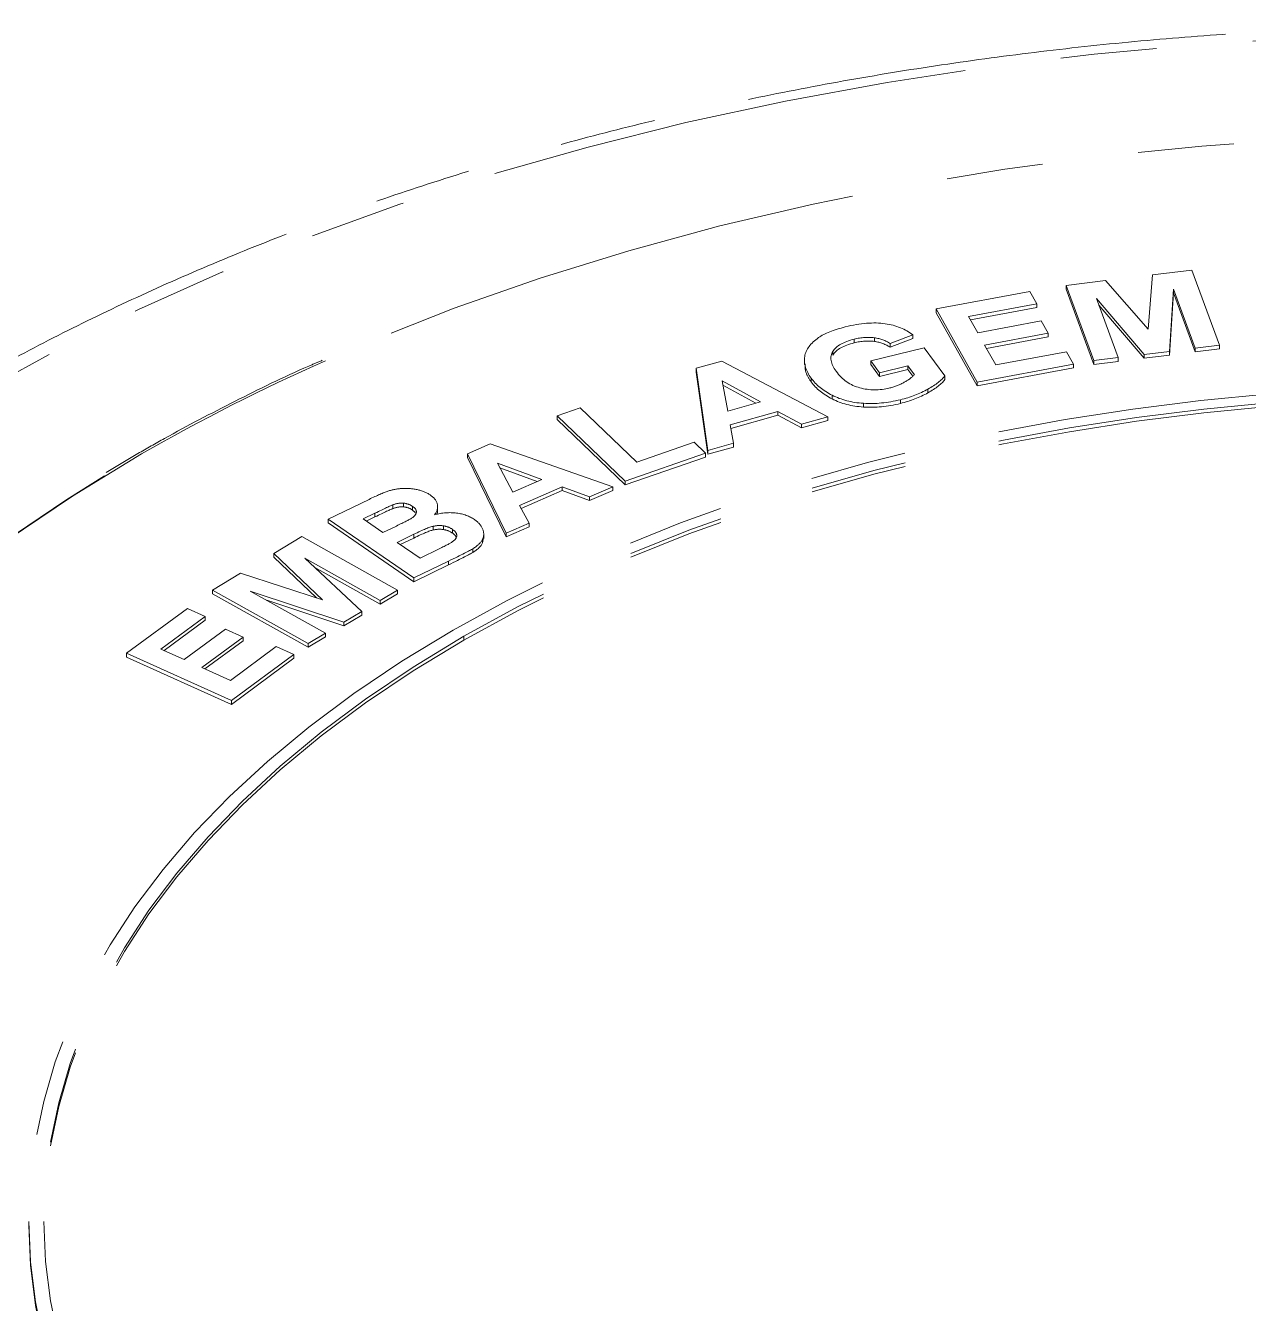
# Model space of a CAD drawing. Header units: millimetres. Extents: x 5 to 415, y 5 to 292.
# Drawn here: x 31.06 to 47.18, y 39.81 to 56.65 of the extents above; entities that cross this region are included whole.
import ezdxf

# ---------------------------------------------------------------- set-up
doc = ezdxf.new("R2010")
doc.units = ezdxf.units.MM
doc.linetypes.add('PHANTOM', pattern=[12.7, 6.35, -1.27, 1.27, -1.27, 1.27, -1.27])

msp = doc.modelspace()

# ---------------------------------------------------------------- linework, layer by layer
at = {"color": 7, "linetype": 'PHANTOM', "lineweight": 0}
for p, q in [((46.43292, 53.42608), (45.91307, 53.36229)), ((46.7977, 52.43533), (46.43292, 53.42608)), ((45.29411, 53.28634), (44.77546, 53.22269)), ((44.77546, 53.22269), (45.14025, 52.23195)), ((44.77546, 53.22269), (44.77546, 53.1737)), ((45.85424, 52.64867), (45.29411, 53.28634)), ((45.91307, 53.36229), (45.85424, 52.64867)), ((44.29774, 53.14513), (43.06072, 52.9131)), ((44.38951, 52.98209), (44.29774, 53.14513)), ((44.77546, 53.1737), (45.14025, 52.18296)), ((45.17475, 53.05133), (45.80156, 52.3131)), ((45.46191, 52.27142), (45.17475, 53.05133)), ((46.1352, 52.35403), (46.18889, 53.17577)), ((46.1352, 52.30504), (46.18889, 53.12677)), ((46.18889, 53.17577), (46.47606, 52.39587)), ((46.18889, 53.17577), (46.18889, 53.12677)), ((46.18889, 53.12677), (46.47606, 52.34688)), ((43.06072, 52.9131), (43.6029, 51.94981)), ((43.06072, 52.9131), (43.06072, 52.86411)), ((43.48934, 52.81324), (44.38951, 52.98209)), ((43.51428, 52.76893), (44.38951, 52.9331)), ((44.38951, 52.98209), (44.38951, 52.9331)), ((45.2066, 52.96482), (45.80156, 52.26411)), ((43.06072, 52.86411), (43.6029, 51.90081)), ((43.60952, 52.59972), (43.48934, 52.81324)), ((44.44714, 52.75683), (43.60952, 52.59972)), ((44.53843, 52.59467), (44.44714, 52.75683)), ((42.24703, 52.53377), (42.24703, 52.48477)), ((42.45545, 52.45674), (42.75352, 52.57103)), ((42.75352, 52.57103), (42.75352, 52.52204)), ((43.70079, 52.43756), (44.53843, 52.59467)), ((43.72573, 52.39325), (44.53843, 52.54568)), ((44.53843, 52.59467), (44.53843, 52.54568)), ((41.9828, 52.5159), (41.9828, 52.46691)), ((42.90258, 52.4021), (42.19979, 52.22988)), ((42.45545, 52.40775), (42.75352, 52.52204)), ((42.45545, 52.45674), (42.45545, 52.40775)), ((43.17569, 52.03066), (42.90258, 52.4021)), ((43.84836, 52.17537), (43.70079, 52.43756)), ((46.47606, 52.39587), (46.7977, 52.43533)), ((46.47606, 52.39587), (46.47606, 52.34688)), ((46.47606, 52.34688), (46.7977, 52.38634)), ((46.7977, 52.43533), (46.7977, 52.38634)), ((40.23532, 52.22562), (39.89862, 52.13082)), ((41.63597, 51.49307), (40.23532, 52.22562)), ((41.326, 52.24425), (41.326, 52.18301)), ((41.70034, 52.35446), (41.70034, 52.30547)), ((42.19979, 52.22988), (42.31534, 52.07271)), ((42.19979, 52.22988), (42.19979, 52.18088)), ((44.78039, 52.3502), (43.84836, 52.17537)), ((44.87179, 52.18781), (44.78039, 52.3502)), ((45.14025, 52.23195), (45.46191, 52.27142)), ((45.14025, 52.23195), (45.14025, 52.18296)), ((45.14025, 52.18296), (45.46191, 52.22243)), ((45.46191, 52.27142), (45.46191, 52.22243)), ((45.80156, 52.3131), (46.1352, 52.35403)), ((45.80156, 52.3131), (45.80156, 52.26411)), ((45.80156, 52.26411), (46.1352, 52.30504)), ((46.1352, 52.35403), (46.1352, 52.30504)), ((39.89862, 52.13082), (40.05349, 51.0475)), ((39.89862, 52.13082), (39.89862, 52.08183)), ((39.89862, 52.08183), (40.05349, 50.99851)), ((42.19979, 52.18088), (42.31534, 52.02372)), ((42.31534, 52.07271), (42.68874, 52.1642)), ((42.31534, 52.02372), (42.68874, 52.11521)), ((42.31534, 52.07271), (42.31534, 52.02372)), ((42.68874, 52.1642), (42.77572, 52.0459)), ((42.68874, 52.1642), (42.68874, 52.11521)), ((42.68874, 52.11521), (42.75348, 52.02716)), ((43.17569, 52.03066), (43.17569, 51.98167)), ((43.6029, 51.94981), (44.87179, 52.18781)), ((43.6029, 51.90081), (44.87179, 52.13881)), ((44.87179, 52.18781), (44.87179, 52.13881)), ((40.24254, 51.96476), (40.31502, 51.56693)), ((40.74535, 51.68809), (40.24254, 51.96476)), ((40.68645, 51.67151), (40.25246, 51.9103)), ((41.41457, 52.00134), (41.41457, 51.95235)), ((43.6029, 51.94981), (43.6029, 51.90081)), ((41.69193, 51.77622), (41.69193, 51.72723)), ((42.59104, 51.71704), (42.59104, 51.66805)), ((42.95284, 51.85693), (42.95284, 51.80794)), ((38.37254, 51.61039), (38.06897, 51.50509)), ((39.11649, 50.89562), (38.37254, 51.61039)), ((40.31502, 51.56693), (40.74535, 51.68809)), ((40.34647, 51.38608), (40.9769, 51.56358)), ((40.9769, 51.56358), (41.28936, 51.39548)), ((40.9769, 51.56358), (40.9769, 51.51459)), ((42.10423, 51.66999), (42.10423, 51.621)), ((38.06897, 51.50509), (38.96525, 50.64397)), ((38.06897, 51.50509), (38.06897, 51.4561)), ((38.06897, 51.4561), (38.96525, 50.59498)), ((40.39127, 51.14261), (40.34647, 51.38608)), ((40.35504, 51.3395), (40.9769, 51.51459)), ((40.9769, 51.51459), (41.28936, 51.34649)), ((41.28936, 51.39548), (41.63597, 51.49307)), ((41.28936, 51.34649), (41.63597, 51.44407)), ((41.28936, 51.39548), (41.28936, 51.34649)), ((41.63597, 51.49307), (41.63597, 51.44407)), ((37.18563, 51.13643), (36.88649, 51.00628)), ((38.80269, 50.57161), (37.18563, 51.13643)), ((39.87144, 51.15748), (39.11649, 50.89562)), ((40.02378, 51.01113), (39.87144, 51.15748)), ((40.05349, 51.0475), (40.39127, 51.14261)), ((40.05349, 50.99851), (40.39127, 51.09362)), ((40.05349, 51.0475), (40.05349, 50.99851)), ((40.39127, 51.14261), (40.39127, 51.09362)), ((32.54101, 51.00772), (32.12361, 50.76028)), ((36.88649, 51.00628), (37.39656, 49.95993)), ((36.88649, 51.00628), (36.88649, 50.95729)), ((36.88649, 50.95729), (37.39656, 49.91093)), ((37.27896, 50.88114), (37.4816, 50.49862)), ((37.86398, 50.66495), (37.27896, 50.88114)), ((38.96525, 50.64397), (40.02378, 51.01113)), ((38.96525, 50.59498), (40.02378, 50.96214)), ((40.02378, 51.01113), (40.02378, 50.96214)), ((37.80308, 50.63846), (37.31123, 50.82023)), ((37.4816, 50.49862), (37.86398, 50.66495)), ((37.57227, 50.32455), (38.13242, 50.56824)), ((37.59342, 50.28476), (38.13242, 50.51925)), ((38.13242, 50.56824), (38.49472, 50.43765)), ((38.13242, 50.56824), (38.13242, 50.51925)), ((38.13242, 50.51925), (38.49472, 50.38865)), ((38.49472, 50.43765), (38.80269, 50.57161)), ((38.49472, 50.38865), (38.80269, 50.52262)), ((38.80269, 50.57161), (38.80269, 50.52262)), ((38.96525, 50.64397), (38.96525, 50.59498)), ((35.58784, 50.40448), (35.05054, 50.14421)), ((36.04329, 50.35419), (36.04329, 50.3052)), ((38.49472, 50.43765), (38.49472, 50.38865)), ((35.66577, 50.22211), (35.50992, 50.14662)), ((35.66577, 50.22211), (35.66577, 50.17312)), ((35.90157, 50.33172), (35.90157, 50.28273)), ((36.16248, 50.31218), (36.16248, 50.26319)), ((36.19461, 50.23315), (36.16248, 50.26319)), ((36.49235, 50.25212), (36.49235, 50.31336)), ((37.6967, 50.09049), (37.57227, 50.32455)), ((35.05054, 50.14421), (36.17835, 49.3683)), ((35.05054, 50.14421), (35.05054, 50.09522)), ((35.05054, 50.09522), (36.17835, 49.31931)), ((35.50992, 50.14662), (35.77067, 49.96722)), ((35.66577, 50.17312), (35.55171, 50.11787)), ((35.77067, 49.96722), (35.94842, 50.05333)), ((36.43414, 50.04971), (36.43414, 50.00072)), ((36.57066, 50.0552), (36.57066, 50.00621)), ((36.68621, 50.0102), (36.68621, 49.96121)), ((37.39656, 49.95993), (37.6967, 50.09049)), ((37.39656, 49.91093), (37.6967, 50.0415)), ((37.6967, 50.09049), (37.6967, 50.0415)), ((34.70216, 49.91366), (34.33298, 49.69296)), ((35.96428, 49.21006), (34.70216, 49.91366)), ((36.17746, 49.94417), (35.95841, 49.83806)), ((36.17746, 49.89518), (36.0002, 49.80931)), ((36.17746, 49.94417), (36.17746, 49.89518)), ((37.08411, 49.8298), (37.09756, 49.89704)), ((37.08411, 49.87879), (37.08411, 49.8298)), ((37.09933, 49.8908), (37.09933, 49.95204)), ((37.39656, 49.95993), (37.39656, 49.91093)), ((34.33298, 49.69296), (34.97546, 49.08235)), ((34.33298, 49.69296), (34.33298, 49.64397)), ((35.95841, 49.83806), (36.25985, 49.63067)), ((36.25985, 49.63067), (36.51083, 49.75224)), ((36.95556, 49.75372), (36.95556, 49.70473)), ((34.33298, 49.64397), (34.89756, 49.10739)), ((34.74231, 49.62737), (35.73584, 49.07349)), ((35.49378, 48.92879), (34.74231, 49.62737)), ((34.87397, 49.50498), (35.73584, 49.0245)), ((36.17835, 49.3683), (36.63584, 49.58992)), ((36.17835, 49.31931), (36.63584, 49.54093)), ((36.63584, 49.58992), (36.63584, 49.54093)), ((33.89342, 49.43019), (33.52508, 49.21)), ((34.97546, 49.08235), (33.89342, 49.43019)), ((36.17835, 49.3683), (36.17835, 49.31931)), ((33.52508, 49.21), (34.78718, 48.5064)), ((33.52508, 49.21), (33.52508, 49.16101)), ((34.0221, 49.19682), (35.25685, 48.78715)), ((35.01562, 48.64295), (34.0221, 49.19682)), ((35.73584, 49.07349), (35.96428, 49.21006)), ((35.96428, 49.21006), (35.96428, 49.16106)), ((33.52508, 49.16101), (34.78718, 48.45741)), ((34.23917, 49.07581), (35.25685, 48.73816)), ((35.73584, 49.0245), (35.96428, 49.16106)), ((35.73584, 49.07349), (35.73584, 49.0245)), ((33.19462, 48.96739), (32.39385, 48.37569)), ((32.84594, 48.43127), (33.42866, 48.86183)), ((33.42866, 48.86183), (33.19462, 48.96739)), ((33.42866, 48.86183), (33.42866, 48.81284)), ((35.25685, 48.78715), (35.49378, 48.92879)), ((35.25685, 48.73816), (35.49378, 48.8798)), ((35.49378, 48.92879), (35.49378, 48.8798)), ((32.88711, 48.4127), (33.42866, 48.81284)), ((33.69463, 48.69369), (33.1524, 48.29305)), ((33.92737, 48.58873), (33.69463, 48.69369)), ((35.25685, 48.78715), (35.25685, 48.73816)), ((33.38513, 48.18807), (33.92737, 48.58873)), ((33.42631, 48.1695), (33.92737, 48.53974)), ((33.92737, 48.58873), (33.92737, 48.53974)), ((34.78718, 48.5064), (35.01562, 48.64295)), ((34.78718, 48.45741), (35.01562, 48.59395)), ((34.78718, 48.5064), (34.78718, 48.45741)), ((35.01562, 48.64295), (35.01562, 48.59395)), ((36.83826, 48.59987), (36.83826, 48.55088)), ((32.39385, 48.37569), (32.39385, 48.3267)), ((32.39385, 48.37569), (33.77645, 47.75211)), ((32.39385, 48.3267), (33.77645, 47.70311)), ((33.1524, 48.29305), (32.84594, 48.43127)), ((34.3648, 48.46415), (33.76144, 48.01834)), ((33.77645, 47.75211), (34.59785, 48.35904)), ((34.59785, 48.35904), (34.3648, 48.46415)), ((34.59785, 48.35904), (34.59785, 48.31005)), ((33.76144, 48.01834), (33.38513, 48.18807)), ((33.77645, 47.70311), (34.59785, 48.31005)), ((33.77645, 47.75211), (33.77645, 47.70311)), ((31.1045, 40.88748), (31.1045, 40.83848))]:
    msp.add_line(p, q, dxfattribs=at)
at = {"color": 7, "linetype": 'PHANTOM', "lineweight": 0, "flags": 128}
for points in [[(30.46969, 51.81911), (29.50337, 51.2325), (28.58933, 50.6186), (27.72988, 49.97896), (26.92718, 49.3152), (26.18327, 48.629), (25.50002, 47.92209), (24.87915, 47.19625), (24.32225, 46.45332), (23.83071, 45.69518), (23.40578, 44.92374), (23.04852, 44.14094), (22.75985, 43.34877), (22.54049, 42.54923), (22.39099, 41.74434), (22.31174, 40.93613), (22.30293, 40.12663), (22.36458, 39.31791), (22.49654, 38.512), (22.69848, 37.71093), (22.96989, 36.91673), (23.31008, 36.1314), (23.71819, 35.35694), (24.19319, 34.59529), (24.73387, 33.84838), (25.33889, 33.11809), (26.0067, 32.40628), (26.73562, 31.71474), (27.5238, 31.04521), (28.36927, 30.39939), (29.26987, 29.77891), (30.22334, 29.18533), (31.22727, 28.62016), (32.27912, 28.08483), (33.37623, 27.58068), (34.51584, 27.10898), (35.69507, 26.67094), (36.91092, 26.26766), (38.16035, 25.90015), (39.44018, 25.56934), (40.74718, 25.27608), (42.07806, 25.0211), (43.42945, 24.80504), (44.79794, 24.62845), (46.18007, 24.49178), (47.57235, 24.39537), (48.97126, 24.33946), (50.37327, 24.3242), (51.77484, 24.34963), (53.17242, 24.41568), (54.56249, 24.52218), (55.94154, 24.66887), (57.30607, 24.85537), (58.65265, 25.08122), (59.97788, 25.34584), (61.2784, 25.64856), (62.55092, 25.98862), (63.79225, 26.36516), (64.99923, 26.77724), (66.16883, 27.2238), (67.29808, 27.70372), (68.38413, 28.21579), (69.42424, 28.75871), (70.41579, 29.33112), (71.35627, 29.93157), (72.24329, 30.55853), (73.07463, 31.21043), (73.84818, 31.88563), (74.56199, 32.5824), (75.21425, 33.29901), (75.80332, 34.03362), (76.32771, 34.78439), (76.78609, 35.54943), (77.17731, 36.32679), (77.50038, 37.11452), (77.75447, 37.91063), (77.93896, 38.7131), (78.05337, 39.51991), (78.09742, 40.32902), (78.07099, 41.13838), (77.97415, 41.94595), (77.80714, 42.7497), (77.57039, 43.54759), (77.2645, 44.3376), (76.89024, 45.11774), (76.44854, 45.88604), (75.94054, 46.64056), (75.36751, 47.37939), (74.73089, 48.10066), (74.03231, 48.80256), (73.27352, 49.48331), (72.45643, 50.14119), (71.58312, 50.77455), (70.65579, 51.38177), (69.67678, 51.96132), (68.64857, 52.51175), (67.57375, 53.03166), (66.45503, 53.51973), (65.29525, 53.97474), (64.09733, 54.39554), (62.8643, 54.78106), (61.59928, 55.13032), (60.30545, 55.44246), (58.98609, 55.71667), (57.64453, 55.95226), (56.28417, 56.14865), (54.90842, 56.30533), (53.52078, 56.42191), (52.12474, 56.49809), (50.72384, 56.53368), (49.32161, 56.52859), (47.92159, 56.48284), (46.52732, 56.39654), (45.14233, 56.2699), (43.7701, 56.10326), (42.41412, 55.89702), (41.07779, 55.65171), (39.76451, 55.36795), (38.47758, 55.04645), (37.22025, 54.68804), (35.99571, 54.29361), (34.80705, 53.86415), (33.65726, 53.40077), (32.54926, 52.90461), (31.48584, 52.37695), (30.46969, 51.81911)], [(66.75555, 51.57443), (66.34401, 51.78133), (65.31226, 52.2619), (64.23768, 52.71009), (63.12329, 53.12463), (61.97227, 53.50434), (60.78788, 53.84815), (59.57346, 54.15508), (58.33247, 54.42426), (57.06842, 54.65493), (55.7849, 54.84644), (54.48553, 54.99824), (53.17402, 55.10991), (51.85407, 55.18112), (50.52942, 55.21167), (49.20384, 55.20149), (47.88107, 55.15059), (46.56487, 55.05912), (45.25897, 54.92734), (43.96707, 54.75562), (42.69283, 54.54445), (41.43987, 54.29444), (40.21173, 54.00628), (39.0119, 53.68079), (37.84378, 53.3189), (36.71067, 52.92164), (35.6158, 52.49012), (35.01266, 52.23047)], [(32.10206, 50.71463), (31.60451, 50.40433), (30.74143, 49.81938), (29.93349, 49.20874), (29.183, 48.57415), (28.49208, 47.9174), (27.86269, 47.24034), (27.29661, 46.54491), (26.79544, 45.83308), (26.36061, 45.10685), (25.99335, 44.3683), (25.6947, 43.6195), (25.46551, 42.86259), (25.30643, 42.09972), (25.2179, 41.33303), (25.20018, 40.56472), (25.25333, 39.79694), (25.37717, 39.03189), (25.57138, 38.27173), (25.83539, 37.51861), (26.16847, 36.77468), (26.56965, 36.04202), (27.03782, 35.32274), (27.57163, 34.61886), (28.16958, 33.93237), (28.82997, 33.26523), (29.55093, 32.61933), (30.33042, 31.99649), (31.16622, 31.39849), (32.05598, 30.82701), (32.99715, 30.28368), (33.98709, 29.77004), (35.02297, 29.28754), (36.10188, 28.83755), (37.22074, 28.42135), (38.37638, 28.04011), (39.56553, 27.69492), (40.78483, 27.38676), (42.0308, 27.11649), (43.29993, 26.88489), (44.58861, 26.69262), (45.89318, 26.5402), (47.20997, 26.42809), (48.53522, 26.35659), (49.86518, 26.32592), (51.19609, 26.33614), (52.52417, 26.38725), (53.84566, 26.47909), (55.1568, 26.6114), (56.45389, 26.7838), (57.73324, 26.99582), (58.99124, 27.24684), (60.22431, 27.53615), (61.42896, 27.86295), (62.60178, 28.22629), (63.73943, 28.62515), (64.8387, 29.0584), (65.89647, 29.52481), (66.90974, 30.02305), (67.87564, 30.55173), (68.79143, 31.10933), (69.65451, 31.69428), (70.46244, 32.30492), (71.21294, 32.93951), (71.90386, 33.59626), (72.53325, 34.27332), (73.09933, 34.96875), (73.6005, 35.68058), (74.03533, 36.40681), (74.40259, 37.14536), (74.70123, 37.89416), (74.93043, 38.65107), (75.08951, 39.41394), (75.17804, 40.18063), (75.19575, 40.94894), (75.14261, 41.71672), (75.01876, 42.48177), (74.82456, 43.24193), (74.56054, 43.99505), (74.22747, 44.73899), (73.82629, 45.47164), (73.35812, 46.19092), (72.82431, 46.8948), (72.22636, 47.58129), (71.56597, 48.24843), (70.84501, 48.89433), (70.06552, 49.51717), (69.22971, 50.11517), (69.0316, 50.2478)]]:
    msp.add_lwpolyline(points, dxfattribs=at)
at = {"color": 8, "linetype": 'PHANTOM', "lineweight": 0, "flags": 128}
msp.add_lwpolyline([(32.59101, 51.00277), (31.67888, 50.44739), (30.81925, 49.86479), (30.01455, 49.25659), (29.26706, 48.62453), (28.5789, 47.97041), (27.95203, 47.29606), (27.38821, 46.60342), (26.88905, 45.89443), (26.45596, 45.17111), (26.09017, 44.4355), (25.79272, 43.68971), (25.56444, 42.93583), (25.40599, 42.176), (25.31782, 41.41238), (25.30018, 40.64714), (25.3531, 39.88244), (25.47646, 39.12045), (25.66989, 38.36333), (25.93284, 37.61322), (26.26458, 36.87226), (26.66417, 36.14254), (27.13046, 35.42613), (27.66213, 34.72506), (28.25769, 34.04132), (28.603, 33.68227)], dxfattribs=at)
at = {"color": 8, "linetype": 'PHANTOM', "lineweight": 0}
msp.add_arc((45.52118, 28.50018), 25.95295, 113.885283, 119.882034, dxfattribs=at)
at = {"color": 7, "linetype": 'PHANTOM', "lineweight": 0}
for points, knots in [([(78.59791, 41.29013), (78.57955, 41.43327), (78.52747, 41.83931), (78.37264, 42.50375), (78.13914, 43.28171), (77.84052, 44.05209), (77.48117, 44.81354), (77.06065, 45.56433), (76.58003, 46.30275), (76.04022, 47.02708), (75.4424, 47.73557), (74.78793, 48.42652), (74.07833, 49.09827), (73.31531, 49.74925), (72.50068, 50.37794), (71.63638, 50.98294), (70.72445, 51.5629), (69.76703, 52.11656), (68.76634, 52.64274), (67.72469, 53.14034), (66.64443, 53.60833), (65.52797, 54.04575), (64.37782, 54.45171), (63.19653, 54.82537), (61.98671, 55.16599), (60.75102, 55.47285), (59.49219, 55.74534), (58.21299, 55.9829), (56.91623, 56.18505), (55.60474, 56.35137), (54.28141, 56.48153), (52.94914, 56.57525), (51.61084, 56.63234), (50.26946, 56.6527), (48.92793, 56.63626), (47.58919, 56.58308), (46.25618, 56.49326), (44.93182, 56.36698), (43.61902, 56.20452), (42.32065, 56.00619), (41.03955, 55.77241), (39.77853, 55.50365), (38.54035, 55.20047), (37.32774, 54.86347), (36.14335, 54.49334), (34.98978, 54.09083), (33.86963, 53.65673), (32.78516, 53.19202), (31.73959, 52.69716), (30.87054, 52.24667), (30.35913, 51.95634), (30.16971, 51.84881)], [0, 0, 0, 0, 0.01111268, 0.03152273, 0.051964, 0.07244816, 0.09298279, 0.11357118, 0.13421268, 0.15490348, 0.17563762, 0.19640797, 0.2172071, 0.23802792, 0.25886408, 0.27971019, 0.30056186, 0.32141555, 0.34226807, 0.36311776, 0.38396353, 0.40480468, 0.42564089, 0.44647209, 0.46729837, 0.48811999, 0.5089373, 0.52975073, 0.55056075, 0.57136788, 0.59217264, 0.61297559, 0.63377729, 0.6545783, 0.67537919, 0.69618044, 0.71698254, 0.73778605, 0.75859154, 0.7793996, 0.80021079, 0.82102565, 0.84184474, 0.86266856, 0.88349756, 0.90433214, 0.9251726, 0.9460191, 0.96687162, 0.98772987, 1, 1, 1, 1]), ([(34.97104, 52.23639), (34.91144, 52.21097), (34.51449, 52.04164), (33.81781, 51.69995), (33.07318, 51.31148), (32.65787, 51.07442), (32.54101, 51.00772)], [0, 0, 0, 0, 0.06880229, 0.45816108, 0.84754186, 1, 1, 1, 1]), ([(41.33454, 52.18942), (41.33466, 52.15233), (41.33493, 52.07052), (41.38642, 51.99411), (41.41457, 51.95235)], [0, 0, 0, 0, 0.45335309, 1, 1, 1, 1]), ([(36.47837, 50.20752), (36.48263, 50.21425), (36.49296, 50.23058), (36.49048, 50.24801), (36.48902, 50.25825)], [0, 0, 0, 0, 0.41214885, 1, 1, 1, 1]), ([(36.73564, 49.8999), (36.73361, 49.90832), (36.72809, 49.93133), (36.70246, 49.94962), (36.68621, 49.96121)], [0, 0, 0, 0, 0.3660483, 1, 1, 1, 1])]:
    msp.add_open_spline(points, degree=3, knots=knots, dxfattribs=at)
for points in [[(42.38768, 52.71912), (42.23962, 52.73998), (42.06495, 52.72588), (41.86452, 52.67675)], [(42.75352, 52.57103), (42.65812, 52.64885), (42.53623, 52.69813), (42.38768, 52.71912)], [(41.51212, 52.53558), (41.40553, 52.46206), (41.34512, 52.37885), (41.32982, 52.28621)], [(41.86452, 52.67675), (41.71035, 52.63898), (41.59271, 52.59196), (41.51212, 52.53558)], [(41.9828, 52.5159), (42.07682, 52.53894), (42.16477, 52.54486), (42.24703, 52.53377)], [(42.24703, 52.53377), (42.3293, 52.52267), (42.39884, 52.49693), (42.45545, 52.45674)], [(41.70034, 52.35446), (41.74625, 52.4272), (41.84028, 52.48098), (41.9828, 52.5159)], [(41.70034, 52.30547), (41.74625, 52.37821), (41.84028, 52.43199), (41.9828, 52.46691)], [(41.9828, 52.46691), (42.07682, 52.48995), (42.16477, 52.49587), (42.24703, 52.48477)], [(42.24703, 52.48477), (42.3293, 52.47368), (42.39884, 52.44794), (42.45545, 52.40775)], [(41.32982, 52.28621), (41.31503, 52.19343), (41.34321, 52.09838), (41.41457, 52.00134)], [(41.74516, 52.09131), (41.66964, 52.19399), (41.65458, 52.28151), (41.70034, 52.35446)], [(42.05609, 51.87365), (41.93002, 51.90809), (41.82639, 51.98081), (41.74516, 52.09131)], [(42.77572, 52.0459), (42.74257, 52.0119), (42.69745, 51.97855), (42.64034, 51.94637)], [(42.95284, 51.85693), (43.06118, 51.91781), (43.13533, 51.97569), (43.17569, 52.03066)], [(50.19797, 51.9099), (45.31152, 51.9099), (40.42505, 50.83376), (36.69684, 48.68151)], [(41.41457, 52.00134), (41.48033, 51.91189), (41.57274, 51.83693), (41.69193, 51.77622)], [(41.41457, 51.95235), (41.48033, 51.8629), (41.57274, 51.78794), (41.69193, 51.72723)], [(42.45171, 51.87273), (42.31371, 51.83891), (42.18177, 51.83913), (42.05609, 51.87365)], [(42.64034, 51.94637), (42.58285, 51.91408), (42.52018, 51.88951), (42.45171, 51.87273)], [(42.95284, 51.80794), (43.06118, 51.86882), (43.13533, 51.92669), (43.17569, 51.98167)], [(50.19797, 51.79446), (45.36274, 51.79446), (40.52744, 50.72959), (36.83826, 48.59987)], [(50.19797, 51.74547), (45.36274, 51.74547), (40.52744, 50.68059), (36.83826, 48.55088)], [(41.69193, 51.77622), (41.81113, 51.71551), (41.94844, 51.68023), (42.10423, 51.66999)], [(41.69193, 51.72723), (41.81113, 51.66651), (41.94844, 51.63124), (42.10423, 51.621)], [(42.10423, 51.66999), (42.25982, 51.65995), (42.42221, 51.67567), (42.59104, 51.71704)], [(42.59104, 51.71704), (42.72378, 51.74957), (42.84436, 51.79626), (42.95284, 51.85693)], [(42.59104, 51.66805), (42.72378, 51.70057), (42.84436, 51.74727), (42.95284, 51.80794)], [(42.10423, 51.621), (42.25982, 51.61096), (42.42221, 51.62667), (42.59104, 51.66805)], [(36.02396, 50.548), (35.959, 50.54425), (35.89689, 50.53233), (35.83728, 50.51208)], [(36.22117, 50.53302), (36.15426, 50.54678), (36.08888, 50.55175), (36.02396, 50.548)], [(36.3943, 50.46234), (36.34572, 50.49577), (36.28785, 50.51944), (36.22117, 50.53302)], [(35.83728, 50.51208), (35.7774, 50.492), (35.69425, 50.45602), (35.58784, 50.40448)], [(36.04329, 50.35419), (35.99836, 50.35797), (35.9511, 50.35048), (35.90157, 50.33172)], [(36.16248, 50.31218), (36.12756, 50.33621), (36.08794, 50.35027), (36.04329, 50.35419)], [(36.48906, 50.33769), (36.47875, 50.38442), (36.44706, 50.42603), (36.3943, 50.46234)], [(35.90157, 50.33172), (35.87203, 50.32049), (35.79343, 50.28395), (35.66577, 50.22211)], [(35.90157, 50.28273), (35.87203, 50.2715), (35.79343, 50.23496), (35.66577, 50.17312)], [(36.04329, 50.3052), (35.99836, 50.30898), (35.9511, 50.30149), (35.90157, 50.28273)], [(36.16248, 50.26319), (36.12756, 50.28722), (36.08794, 50.30127), (36.04329, 50.3052)], [(36.14161, 50.15153), (36.18345, 50.17704), (36.20669, 50.20399), (36.21097, 50.23223)], [(36.21097, 50.23223), (36.21523, 50.26047), (36.19897, 50.28707), (36.16248, 50.31218)], [(36.45033, 50.20257), (36.48618, 50.24578), (36.49908, 50.29083), (36.48906, 50.33769)], [(36.74118, 50.2237), (36.64931, 50.23554), (36.55197, 50.22839), (36.45033, 50.20257)], [(36.97735, 50.13863), (36.91224, 50.18342), (36.83361, 50.21183), (36.74118, 50.2237)], [(35.94842, 50.05333), (36.05418, 50.10455), (36.1186, 50.1373), (36.14161, 50.15153)], [(36.43414, 50.04971), (36.38643, 50.03924), (36.30076, 50.00389), (36.17746, 49.94417)], [(36.57066, 50.0552), (36.5273, 50.06193), (36.48181, 50.06021), (36.43414, 50.04971)], [(36.57066, 50.00621), (36.5273, 50.01294), (36.48181, 50.01121), (36.43414, 50.00072)], [(36.68621, 50.0102), (36.65233, 50.03351), (36.61368, 50.04834), (36.57066, 50.0552)], [(36.74386, 49.92578), (36.74533, 49.9545), (36.72613, 49.98274), (36.68621, 50.0102)], [(37.08446, 50.01503), (37.06437, 50.06225), (37.02854, 50.10339), (36.97735, 50.13863)], [(37.08411, 49.87879), (37.10436, 49.92247), (37.10432, 49.968), (37.08446, 50.01503)], [(36.43414, 50.00072), (36.38643, 49.99025), (36.30076, 49.9549), (36.17746, 49.89518)], [(36.51083, 49.75224), (36.60878, 49.79969), (36.66863, 49.83114), (36.69019, 49.84713)], [(36.68621, 49.96121), (36.65233, 49.98452), (36.61368, 49.99935), (36.57066, 50.00621)], [(36.69019, 49.84713), (36.72452, 49.87085), (36.74217, 49.89723), (36.74386, 49.92578)], [(36.95556, 49.75372), (37.02103, 49.79343), (37.06387, 49.83512), (37.08411, 49.87879)], [(36.63584, 49.58992), (36.80784, 49.67447), (36.91443, 49.72918), (36.95556, 49.75372)], [(36.63584, 49.54093), (36.80784, 49.62548), (36.91443, 49.68018), (36.95556, 49.70473)], [(36.95556, 49.70473), (37.02103, 49.74444), (37.06387, 49.78613), (37.08411, 49.8298)], [(36.69684, 48.68151), (32.96863, 46.52927), (31.1045, 43.70836), (31.1045, 40.88748)], [(36.83826, 48.59987), (33.14909, 46.47016), (31.30447, 43.67879), (31.30447, 40.88748)], [(36.83826, 48.55088), (33.14909, 46.42116), (31.30447, 43.6298), (31.30447, 40.83848)], [(31.1045, 40.88748), (31.10452, 38.0666), (32.96862, 35.2457), (36.69684, 33.09344)], [(31.1045, 40.83848), (31.10452, 38.01761), (32.96862, 35.1967), (36.69684, 33.04445)], [(31.30447, 40.88748), (31.30449, 38.09615), (33.14909, 35.3048), (36.83826, 33.17508)]]:
    msp.add_open_spline(points, degree=3, dxfattribs=at)

doc.saveas('drawing.dxf')
